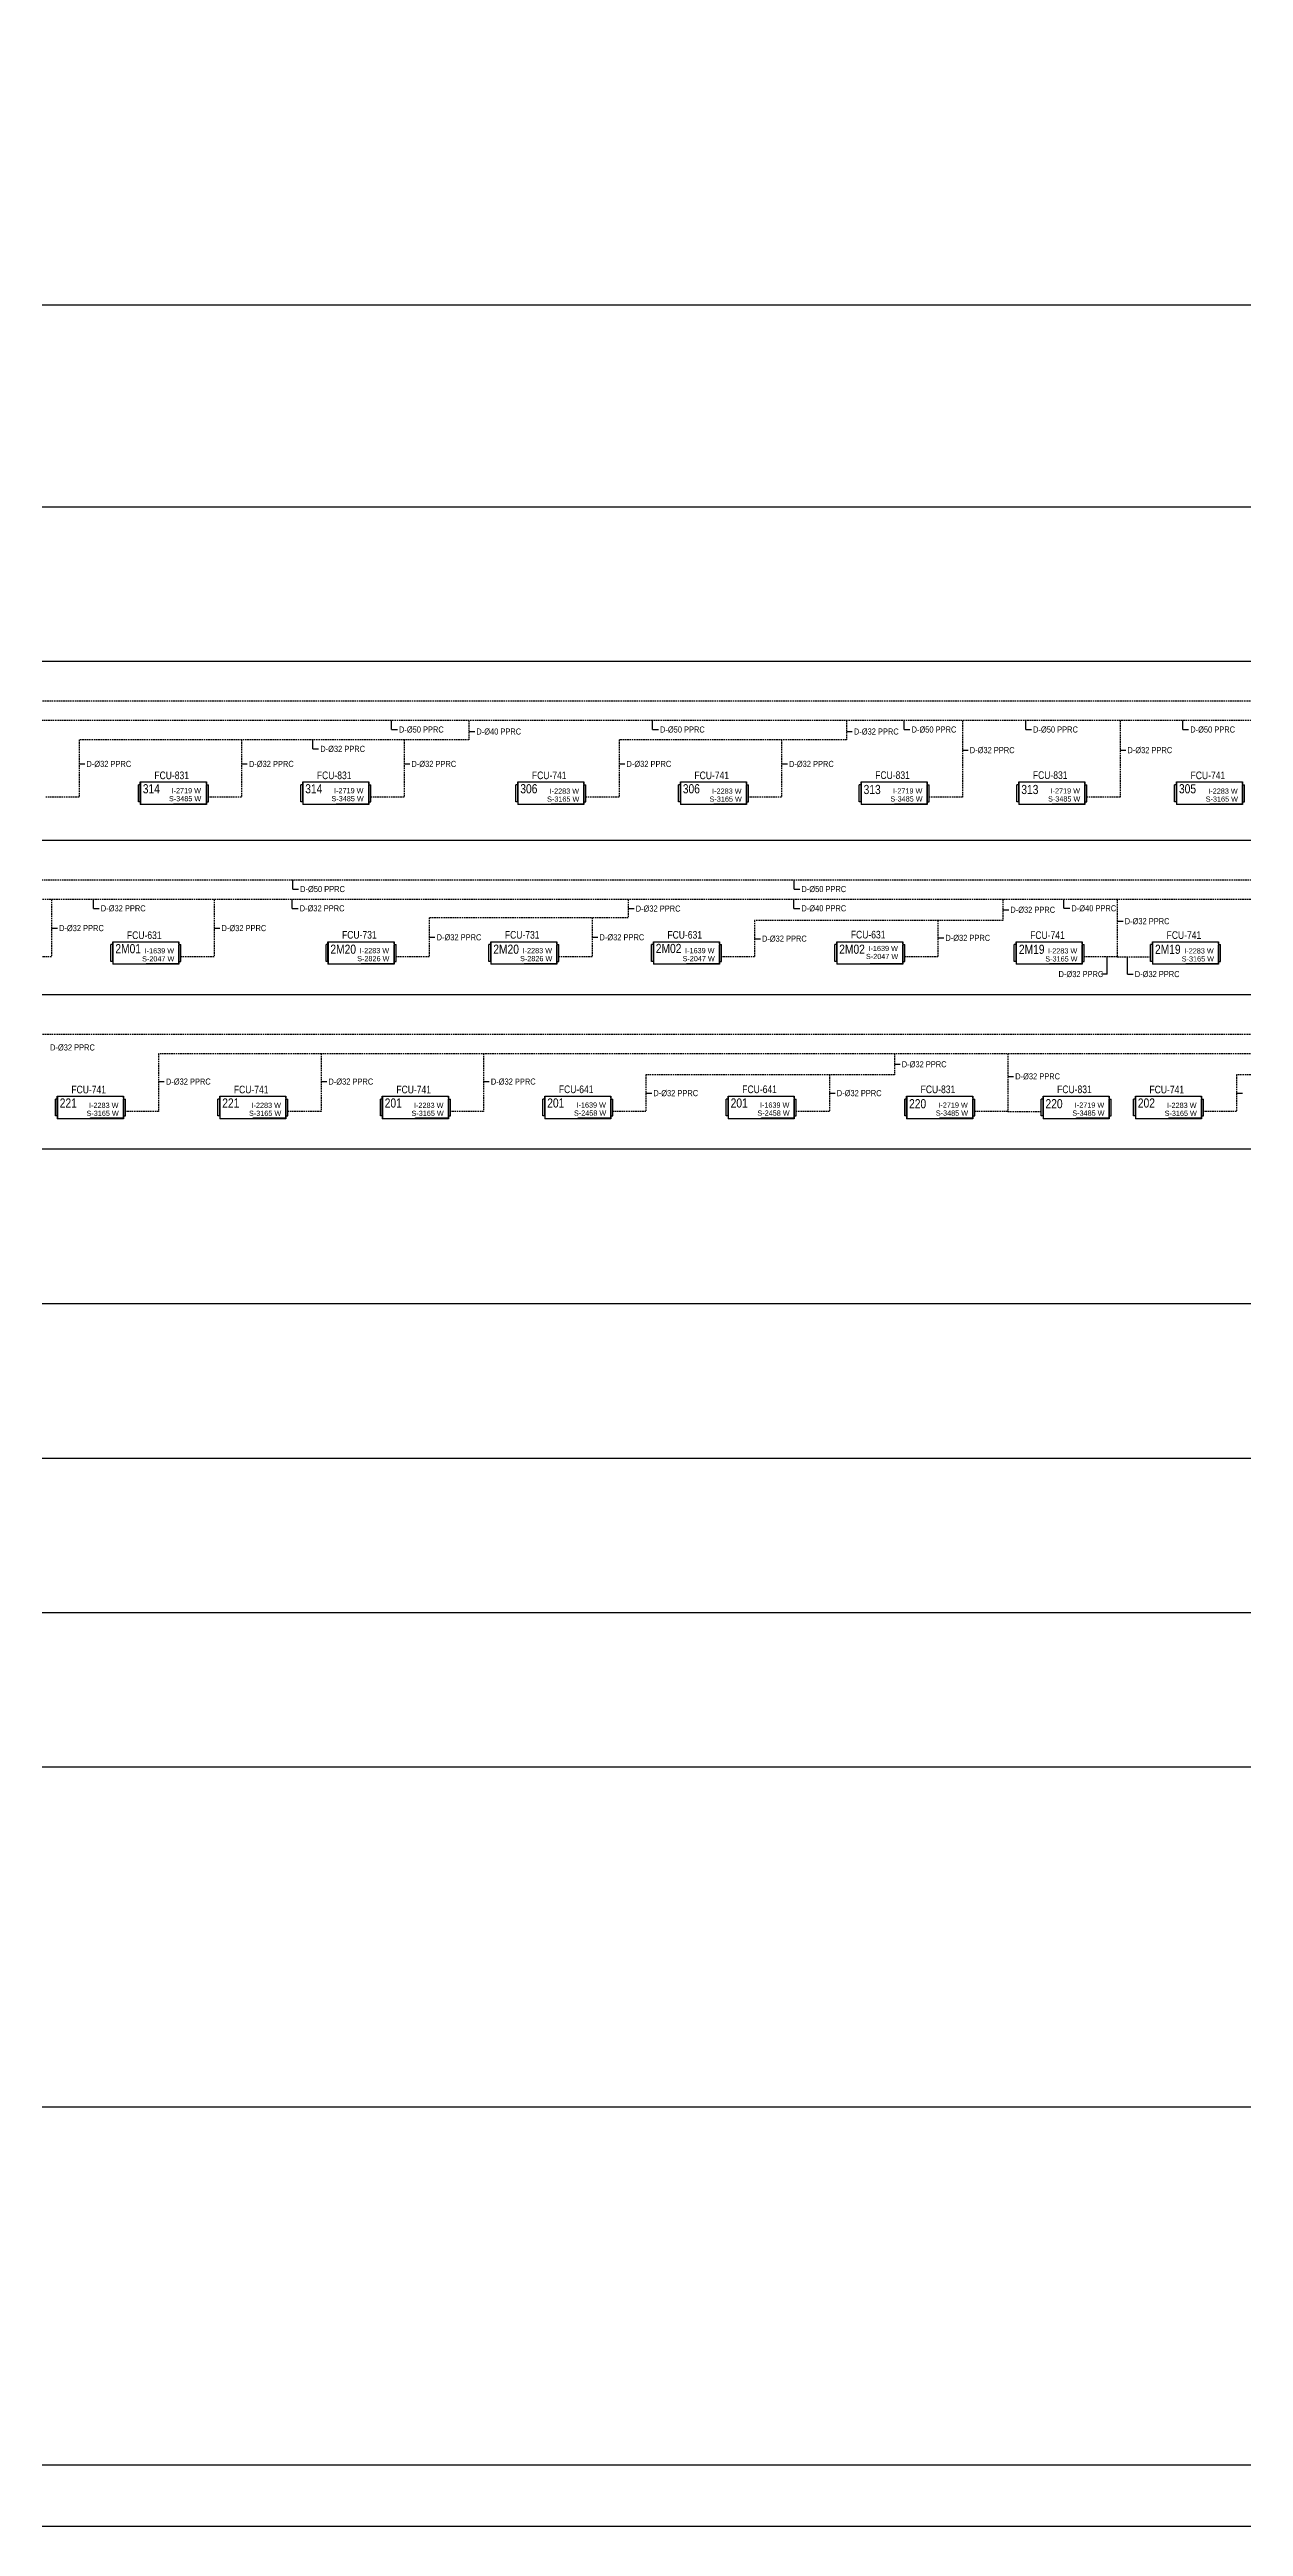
# Model space of a CAD drawing. Header units: centimetres. Extents: x 222914 to 271949, y -38857 to -18857.
# Drawn here: x 246158 to 250063, y -38857 to -30756 of the extents above; entities that cross this region are included whole.
import ezdxf
from ezdxf.enums import TextEntityAlignment as Align

# ---------------------------------------------------------------- set-up
doc = ezdxf.new("R2010")
doc.units = ezdxf.units.CM
doc.header["$LTSCALE"] = 0.2
doc.linetypes.add('DASHED', pattern=[75, 50, -25])
doc.linetypes.add('Hidden', pattern=[0.714375, 0.47625, -0.238125])
doc.layers.get('0').update_dxf_attribs({"color": 252})
for name, color, linetype, lineweight in [('1-BASLIK', 53, 'Continuous', 25), ('T-DRENAJ', 40, 'Hidden', 30), ('T-MAHAL', 120, 'Continuous', 15), ('T-STEXT', 181, 'Continuous', 15)]:
    doc.layers.add(name, color=color, linetype=linetype, lineweight=lineweight)
for name, color, linetype in [('T-DTEXT', 9, 'Continuous'), ('T-FC', 150, 'Continuous'), ('T-FC-NUMARA', 62, 'Continuous'), ('T-ITEXT', 32, 'Continuous'), ('T-TEXT', 85, 'Continuous')]:
    doc.layers.add(name, color=color, linetype=linetype)
doc.styles.add('ARIAL', font='arial.ttf')
doc.styles.add('LUCIDASANS', font='arial.ttf', dxfattribs={"width": 0.8})

# ---------------------------------------------------------------- blocks, each defined once
blk = doc.blocks.new('FANCOIL-DWD')
at = {"linetype": 'DASHED'}
blk.add_line((-114.3, -71.5), (-114.3, -16.4), dxfattribs=at)
for p, q in [((-108.1, -16.4), (-114.3, -16.4)), ((-114.3, -69.1), (-114.3, -18.8)), ((-108.1, -71.5), (-114.3, -71.5)), ((-108.1, -71.5), (-108.1, -7)), ((-108.1, -7), (108.1, -7)), ((-108.1, -71.5), (-108.1, -80.9)), ((108.1, -80.9), (-108.1, -80.9)), ((-106.8, -80.9), (-106.8, -7)), ((0.9, -80.9), (0.9, -78.2)), ((0.9, -78.2), (108.1, -78.2)), ((108.1, -7), (108.1, -80.9)), ((108.1, -14.1), (108.1, -7.7)), ((108.1, -16.4), (114.6, -16.4)), ((108.1, -71), (108.1, -16.9)), ((108.1, -78), (108.1, -71.5)), ((108.1, -71.5), (114.6, -71.5)), ((114.6, -71.5), (114.6, -16.4))]:
    blk.add_line(p, q)

msp = doc.modelspace()

# ---------------------------------------------------------------- linework, layer by layer
at = {"layer": '1-BASLIK'}
for points in [[(222914.4, -38856.9), (222914.4, -18856.9), (271948.8, -18856.9), (271948.8, -38856.9)], [(269048.8, -38656.9), (223114.4, -38656.9), (223114.4, -19056.9), (269048.8, -19056.9)], [(224519.3, -31591.5), (264878.8, -31591.5), (264878.8, -37485.2), (224519.3, -37485.2)]]:
    msp.add_lwpolyline(points, close=True, dxfattribs=at)
at = {"layer": 'T-DRENAJ', "linetype": 'DASHED', "lineweight": -3, "ltscale": 0.5}
for p, q in [((255612.8, -32887.6), (226185.9, -32887.6)), ((255406.1, -32950.9), (240525.8, -32950.9)), ((247529.9, -32950.9), (247529.9, -33014.1)), ((248764.9, -32950.9), (248764.9, -33014.1)), ((249143.9, -32950.9), (249143.9, -33201.3)), ((249659.6, -32950.9), (249659.6, -33201.3)), ((247529.9, -33014.1), (246254.5, -33014.1)), ((246254.5, -33014.1), (246254.5, -33201.3)), ((246786, -33014.1), (246786, -33201.3)), ((247317.5, -33014.1), (247317.5, -33201.3)), ((248764.9, -33014.1), (248021, -33014.1)), ((248021, -33014.1), (248021, -33201.3)), ((248552.5, -33014.1), (248552.5, -33201.3)), ((246254.5, -33201.3), (246146.2, -33201.3)), ((246786, -33201.3), (246677.7, -33201.3)), ((247317.5, -33201.3), (247209.2, -33201.3)), ((248021, -33201.3), (247912.6, -33201.3)), ((248552.5, -33201.3), (248444.1, -33201.3)), ((249143.9, -33201.3), (249035.5, -33201.3)), ((249659.6, -33201.3), (249551.3, -33201.3)), ((255571.3, -33472.7), (233729.4, -33472.7)), ((246164.8, -33535.7), (246164.8, -33723.6)), ((246696.3, -33535.7), (246696.3, -33723.6)), ((248051.2, -33535.7), (248051.2, -33595.8)), ((249276.5, -33534.8), (249276.5, -33604.5)), ((249650.6, -33535.9), (249650.6, -33723.8)), ((247399.8, -33595.8), (247399.8, -33723.6)), ((248051.2, -33595.8), (247399.8, -33595.8)), ((247932.6, -33595.8), (247932.6, -33723.6)), ((249276.5, -33604.5), (248464.1, -33604.5)), ((248464.1, -33604.5), (248464.1, -33723.6)), ((249064.1, -33604.5), (249064.1, -33723.6)), ((246164.8, -33723.6), (246056.5, -33723.6)), ((246696.3, -33723.6), (246588, -33723.6)), ((247399.8, -33723.6), (247291.5, -33723.6)), ((247932.6, -33723.6), (247824.2, -33723.6)), ((248464.1, -33723.6), (248355.7, -33723.6)), ((249064.1, -33723.6), (248955.7, -33723.6)), ((249650.6, -33723.8), (249542.3, -33723.8)), ((249650.6, -33723.8), (249758.9, -33723.8)), ((255612.8, -33977.7), (229005.4, -33977.7)), ((255365.8, -34040.2), (246514.5, -34040.7)), ((246514.5, -34040.7), (246514.5, -34228.9)), ((247046, -34040.4), (247046, -34228.9)), ((247577.4, -34040.4), (247577.5, -34228.9)), ((248921.4, -34040.1), (248921.4, -34109.8)), ((249292.5, -34040.6), (249292.5, -34228.9)), ((248921.4, -34109.8), (248108.9, -34109.8)), ((248108.9, -34109.8), (248108.9, -34228.8)), ((248708.9, -34109.8), (248708.9, -34228.8)), ((250784.8, -34109.8), (250040.9, -34109.8)), ((250040.9, -34109.8), (250040.9, -34228.9)), ((246514.5, -34228.9), (246406.1, -34228.9)), ((247046, -34228.9), (246937.6, -34228.9)), ((247577.5, -34228.9), (247469.1, -34228.9)), ((248108.9, -34228.8), (248000.6, -34228.8)), ((248708.9, -34228.8), (248600.6, -34228.8)), ((249292.5, -34228.9), (249184.2, -34228.9)), ((249292.5, -34228.9), (249400.8, -34228.9)), ((250040.9, -34228.9), (249932.5, -34228.9))]:
    msp.add_line(p, q, dxfattribs=at)
msp.add_lwpolyline([(255411.9, -33535.2), (248209.7, -33535.7), (245633.3, -33535.7)], dxfattribs=at)
at = {"layer": 'T-DTEXT'}
for p, q in [((247276.7, -32980.1), (247276.7, -32950.9)), ((248130.5, -32980.1), (248130.5, -32950.9)), ((248953.5, -32980.1), (248953.5, -32950.9)), ((249351, -32980.1), (249351, -32950.9)), ((249865, -32980.1), (249865, -32950.9)), ((247019.4, -33043.4), (247019.4, -33014.1)), ((247019.4, -33043.4), (247038.3, -33043.4)), ((247276.7, -32980.1), (247295.7, -32980.1)), ((247529.9, -32986.8), (247548.9, -32986.8)), ((248130.5, -32980.1), (248149.4, -32980.1)), ((248764.9, -32986.8), (248783.8, -32986.8)), ((248953.5, -32980.1), (248972.5, -32980.1)), ((249143.9, -33047.5), (249162.8, -33047.5)), ((249351, -32980.1), (249370, -32980.1)), ((249659.6, -33047.5), (249678.6, -33047.5)), ((249865, -32980.1), (249883.9, -32980.1)), ((246254.5, -33092.7), (246273.5, -33092.7)), ((246786, -33092.7), (246804.9, -33092.7)), ((247317.5, -33092.7), (247336.4, -33092.7)), ((248021, -33092.7), (248039.9, -33092.7)), ((248552.5, -33092.7), (248571.4, -33092.7)), ((246301.6, -33564.9), (246301.6, -33535.7)), ((246952, -33564.9), (246952, -33535.7)), ((246953.6, -33501.9), (246953.6, -33472.7)), ((246953.6, -33501.9), (246972.5, -33501.9)), ((248593.1, -33564.9), (248593.1, -33535.6)), ((248593.2, -33501.9), (248593.2, -33472.7)), ((248593.2, -33501.9), (248612.2, -33501.9)), ((249476.2, -33564.8), (249476.2, -33535.6)), ((246301.6, -33564.9), (246320.6, -33564.9)), ((246952, -33564.9), (246971, -33564.9)), ((248051.2, -33565.7), (248070.1, -33565.7)), ((248593.1, -33564.9), (248612, -33564.9)), ((249276.5, -33569.7), (249295.4, -33569.7)), ((249476.2, -33564.8), (249495.1, -33564.8)), ((249650.6, -33606.9), (249669.5, -33606.9)), ((246164.8, -33629.6), (246183.8, -33629.6)), ((246696.3, -33629.6), (246715.2, -33629.6)), ((247399.8, -33659.7), (247418.7, -33659.7)), ((247932.6, -33659.7), (247951.5, -33659.7)), ((248464.1, -33664.1), (248483, -33664.1)), ((249064.1, -33661.6), (249083, -33661.6)), ((249617.6, -33779.9), (249617.6, -33723.8)), ((249683.6, -33779.9), (249683.6, -33723.8)), ((249617.6, -33779.9), (249598.6, -33779.9)), ((249683.6, -33779.9), (249702.6, -33779.9)), ((248921.4, -34075), (248940.3, -34075)), ((246514.5, -34131.6), (246533.4, -34131.6)), ((247046, -34131.6), (247064.9, -34131.6)), ((247577.5, -34131.6), (247596.4, -34131.6)), ((248108.9, -34169.3), (248127.9, -34169.3)), ((248708.9, -34169.3), (248727.9, -34169.3)), ((249292.5, -34114.5), (249311.5, -34114.5)), ((250040.9, -34169.3), (250059.8, -34169.3))]:
    msp.add_line(p, q, dxfattribs=at)
at = {"layer": 'T-TEXT', "color": 7}
for p, q in [((263936, -32252.6), (225015.5, -32252.6)), ((263936, -32757.6), (225015.5, -32757.6)), ((263936, -33342.7), (225015.5, -33342.7)), ((263936, -33847.7), (225015.5, -33847.7)), ((263936, -34352.7), (225015.5, -34352.7)), ((225015.5, -34857.7), (263936, -34857.7)), ((225015.5, -35362.7), (263936, -35362.7)), ((225015.5, -35867.7), (263936, -35867.7)), ((225015.5, -36372.7), (263936, -36372.7))]:
    msp.add_line(p, q, dxfattribs=at)

# ---------------------------------------------------------------- block references
at = {"layer": 'T-FC'}
for p in [(246563, -33144.6), (247094.5, -33144.6), (247798, -33144.6), (248329.5, -33144.6), (248920.9, -33144.6), (249436.7, -33144.6), (249952.4, -33144.6), (246473.3, -33666.9), (247176.8, -33666.9), (247709.6, -33666.9), (248241.1, -33666.9), (248841.1, -33666.9), (249427.6, -33667.1), (249874, -33667.1), (246291.5, -34172.1), (246823, -34172.1), (247354.5, -34172.1), (247886, -34172.1), (248486, -34172.1), (249069.6, -34172.1), (249515.9, -34172.1), (249817.9, -34172.1)]:
    msp.add_blockref('FANCOIL-DWD', p, dxfattribs=at)

# ---------------------------------------------------------------- texts
at = {"layer": 'T-DTEXT', "style": 'LUCIDASANS', "width": 0.8}
for s, p in [('D-%%C50 PPRC', (247300.9, -32990)), ('D-%%C50 PPRC', (248154.7, -32990)), ('D-%%C50 PPRC', (248977.7, -32990)), ('D-%%C50 PPRC', (249375.2, -32990)), ('D-%%C50 PPRC', (249889.2, -32990)), ('D-%%C32 PPRC', (247043.5, -33053.3)), ('D-%%C40 PPRC', (247554.1, -32996.6)), ('D-%%C32 PPRC', (248789.1, -32996.6)), ('D-%%C32 PPRC', (249168.1, -33057.4)), ('D-%%C32 PPRC', (249683.8, -33057.4)), ('D-%%C32 PPRC', (246278.7, -33102.5)), ('D-%%C32 PPRC', (246810.2, -33102.5)), ('D-%%C32 PPRC', (247341.7, -33102.5)), ('D-%%C32 PPRC', (248045.2, -33102.5)), ('D-%%C32 PPRC', (248576.7, -33102.5)), ('D-%%C50 PPRC', (246977.7, -33511.8)), ('D-%%C50 PPRC', (248617.4, -33511.8)), ('D-%%C32 PPRC', (246325.8, -33574.8)), ('D-%%C32 PPRC', (246976.2, -33574.8)), ('D-%%C32 PPRC', (248075.3, -33575.6)), ('D-%%C40 PPRC', (248617.3, -33574.8)), ('D-%%C32 PPRC', (249300.7, -33579.6)), ('D-%%C40 PPRC', (249500.4, -33574.7)), ('D-%%C32 PPRC', (249674.8, -33616.8)), ('D-%%C32 PPRC', (246189, -33639.5)), ('D-%%C32 PPRC', (246720.5, -33639.5)), ('D-%%C32 PPRC', (247424, -33669.5)), ('D-%%C32 PPRC', (247956.8, -33669.5)), ('D-%%C32 PPRC', (248488.3, -33673.9)), ('D-%%C32 PPRC', (249088.3, -33671.5)), ('D-%%C32 PPRC', (249458.4, -33789.8)), ('D-%%C32 PPRC', (249707.8, -33789.8)), ('D-%%C32 PPRC', (246159.7, -34029.8)), ('D-%%C32 PPRC', (248945.6, -34084.8)), ('D-%%C32 PPRC', (249316.7, -34124.4)), ('D-%%C32 PPRC', (246538.7, -34141.4)), ('D-%%C32 PPRC', (247070.2, -34141.4)), ('D-%%C32 PPRC', (247601.6, -34141.4)), ('D-%%C32 PPRC', (248133.1, -34179.2)), ('D-%%C32 PPRC', (248733.1, -34179.2))]:
    msp.add_text(s, height=20, dxfattribs=at).set_placement(p)
at = {"layer": 'T-FC-NUMARA', "color": 62, "style": 'ARIAL', "width": 0.8}
for p in [(246500.9, -33142.4), (247032.4, -33142.4), (248858.8, -33141.7), (249374.5, -33141.7), (249007.4, -34169.3), (249453.8, -34169.3)]:
    msp.add_text('FCU-831', height=25, dxfattribs=at).set_placement(p)
at = {"layer": 'T-FC-NUMARA', "color": 163, "style": 'ARIAL', "width": 0.8}
for p in [(247735.9, -33142.4), (248267.4, -33142.4), (249890.3, -33142.4), (249365.5, -33664.9), (249811.9, -33664.9), (246229.4, -34169.9), (246760.9, -34169.9), (247292.4, -34169.9), (249755.8, -34169.9)]:
    msp.add_text('FCU-741', height=25, dxfattribs=at).set_placement(p)
at = {"layer": 'T-FC-NUMARA', "color": 2, "style": 'ARIAL', "width": 0.8}
for p in [(246411.2, -33665.3), (248179, -33664), (248779, -33663.3)]:
    msp.add_text('FCU-631', height=25, dxfattribs=at).set_placement(p)
at = {"layer": 'T-FC-NUMARA', "color": 30, "style": 'ARIAL', "width": 0.8}
for p in [(247114.7, -33664), (247647.5, -33664)]:
    msp.add_text('FCU-731', height=25, dxfattribs=at).set_placement(p)
at = {"layer": 'T-FC-NUMARA', "color": 1, "style": 'ARIAL', "width": 0.8}
for p in [(247823.9, -34169.2), (248423.9, -34169.2)]:
    msp.add_text('FCU-641', height=25, dxfattribs=at).set_placement(p)
at = {"layer": 'T-ITEXT', "color": 62, "style": 'ARIAL', "width": 0.8}
for p in [(246653.4, -33188.5), (247184.9, -33188.5), (249013, -33189.3), (249528.7, -33189.3), (249161.6, -34216.9), (249607.9, -34216.9)]:
    msp.add_text('I-2719 W', height=17, dxfattribs=at).set_placement(p, align=Align.RIGHT)
at = {"layer": 'T-ITEXT', "color": 163, "style": 'ARIAL', "width": 0.8}
for p in [(247890.1, -33190), (248421.6, -33190), (250044.5, -33190), (249519.7, -33712.5), (249966, -33712.5), (246383.6, -34217.5), (246915, -34217.5), (247446.5, -34217.5), (249909.9, -34217.5)]:
    msp.add_text('I-2283 W', height=17, dxfattribs=at).set_placement(p, align=Align.RIGHT)
at = {"layer": 'T-ITEXT', "color": 2, "style": 'ARIAL', "width": 0.8}
for p in [(246565.4, -33712.2), (248333.1, -33711.6), (248933.1, -33704.6)]:
    msp.add_text('I-1639 W', height=17, dxfattribs=at).set_placement(p, align=Align.RIGHT)
at = {"layer": 'T-ITEXT', "color": 30, "style": 'ARIAL', "width": 0.8}
for p in [(247268.9, -33711.6), (247801.7, -33711.6)]:
    msp.add_text('I-2283 W', height=17, dxfattribs=at).set_placement(p, align=Align.RIGHT)
at = {"layer": 'T-ITEXT', "color": 1, "style": 'ARIAL', "width": 0.8}
for p in [(247978, -34216.8), (248578, -34216.8)]:
    msp.add_text('I-1639 W', height=17, dxfattribs=at).set_placement(p, align=Align.RIGHT)
at = {"layer": 'T-MAHAL', "style": 'LUCIDASANS', "width": 0.8}
for s, p in [('314', (246463, -33188.8)), ('314', (246994.4, -33188.8)), ('306', (247697.9, -33188.8)), ('306', (248229.4, -33188.8)), ('313', (248820.8, -33191.2)), ('313', (249336.6, -33191.2)), ('305', (249852.3, -33188.8)), ('2M01', (246373.3, -33711.8)), ('2M20', (247076.7, -33713.5)), ('2M20', (247609.5, -33713.5)), ('2M02', (248141, -33711.1)), ('2M02', (248741, -33713.5)), ('2M19', (249328.8, -33713.8)), ('2M19', (249773.9, -33713.8)), ('221', (246191.4, -34216.4)), ('221', (246722.9, -34216.4)), ('201', (247254.4, -34216.4)), ('201', (247785.9, -34216.4)), ('201', (248385.9, -34216.4)), ('220', (248969.5, -34218.8)), ('220', (249415.8, -34218.8)), ('202', (249717.8, -34216.4))]:
    msp.add_text(s, height=30, dxfattribs=at).set_placement(p)
at = {"layer": 'T-STEXT', "color": 62, "style": 'ARIAL', "width": 0.8}
for p in [(246654.2, -33214.7), (247185.7, -33214.7), (249013.8, -33215.5), (249529.6, -33215.5), (249162.5, -34243), (249608.8, -34243)]:
    msp.add_text('S-3485 W', height=17, dxfattribs=at).set_placement(p, align=Align.RIGHT)
at = {"layer": 'T-STEXT', "color": 163, "style": 'ARIAL', "width": 0.8}
for p in [(247890.9, -33216.2), (248422.4, -33216.2), (250045.3, -33216.2), (249520.5, -33738.7), (249966.9, -33738.7), (246384.4, -34243.7), (246915.9, -34243.7), (247447.4, -34243.7), (249910.8, -34243.7)]:
    msp.add_text('S-3165 W', height=17, dxfattribs=at).set_placement(p, align=Align.RIGHT)
at = {"layer": 'T-STEXT', "color": 2, "style": 'ARIAL', "width": 0.8}
for p in [(246566.2, -33738.4), (248334, -33737.8), (248934, -33730.8)]:
    msp.add_text('S-2047 W', height=17, dxfattribs=at).set_placement(p, align=Align.RIGHT)
at = {"layer": 'T-STEXT', "color": 30, "style": 'ARIAL', "width": 0.8}
for p in [(247269.7, -33737.8), (247802.5, -33737.8)]:
    msp.add_text('S-2826 W', height=17, dxfattribs=at).set_placement(p, align=Align.RIGHT)
at = {"layer": 'T-STEXT', "color": 1, "style": 'ARIAL', "width": 0.8}
for p in [(247978.9, -34243), (248578.9, -34243)]:
    msp.add_text('S-2458 W', height=17, dxfattribs=at).set_placement(p, align=Align.RIGHT)

doc.saveas('drawing.dxf')
